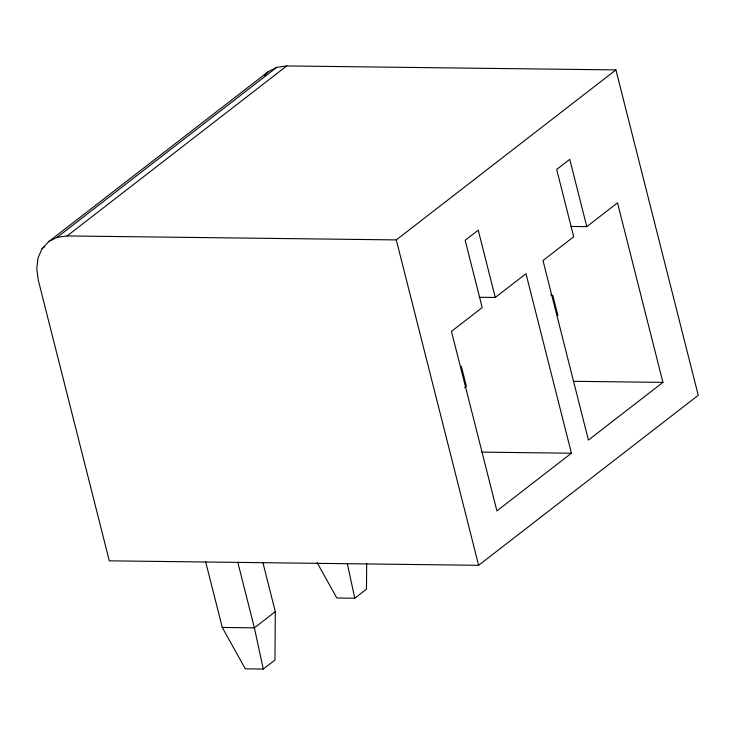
<?xml version="1.0" encoding="UTF-8"?>
<svg xmlns="http://www.w3.org/2000/svg" width="735" height="735" viewBox="0 0 735 735"><rect width="100%" height="100%" fill="white"/><g stroke="black" fill="none" stroke-linecap="round" stroke-linejoin="round"><path stroke-width="1.1" d="M262.919 562.698L275.303 611.649L274.973 660.012L263.277 669.061L245.315 668.85L222.273 627.451L205.69 561.935M366.664 563.304L366.48 589.176L354.784 598.235L336.832 598.014L317.079 562.532M42.051 248.742L38.018 257.957L36.75 268.734L38.321 280.329L109.304 560.833L478.623 565.298L698.25 395.301L615.912 69.908L286.742 65.939L276.737 67.335L268.192 71.708L48.556 241.705L42.051 248.742L44.771 246.629M264.572 75.613L268.192 71.708M48.556 241.705L57.109 237.341L276.737 67.335M57.109 237.341L67.106 235.935L286.742 65.939M67.106 235.935L396.284 239.913L615.912 69.908M495.271 297.473L525.994 273.696L571.417 453.219L496.906 510.899L451.474 331.375L482.197 307.588L465.163 240.271L478.237 230.147L495.271 297.473L479.202 297.28M586.787 226.637L617.51 202.86L662.933 382.384L588.413 440.063L542.99 260.539L573.713 236.762L556.68 169.436L569.754 159.32L586.787 226.637L570.718 226.444M464.603 387.786L466.403 386.399L461.323 366.324M275.303 611.649L254.383 627.837L222.273 627.451M573.401 381.3L662.933 382.384M481.884 452.135L571.417 453.219M550.69 294.799L552.83 295.488L557.911 315.563M396.284 239.913L478.623 565.298M237.809 562.321L254.383 627.837L263.277 669.061M347.343 563.69L354.784 598.235"/></g></svg>
